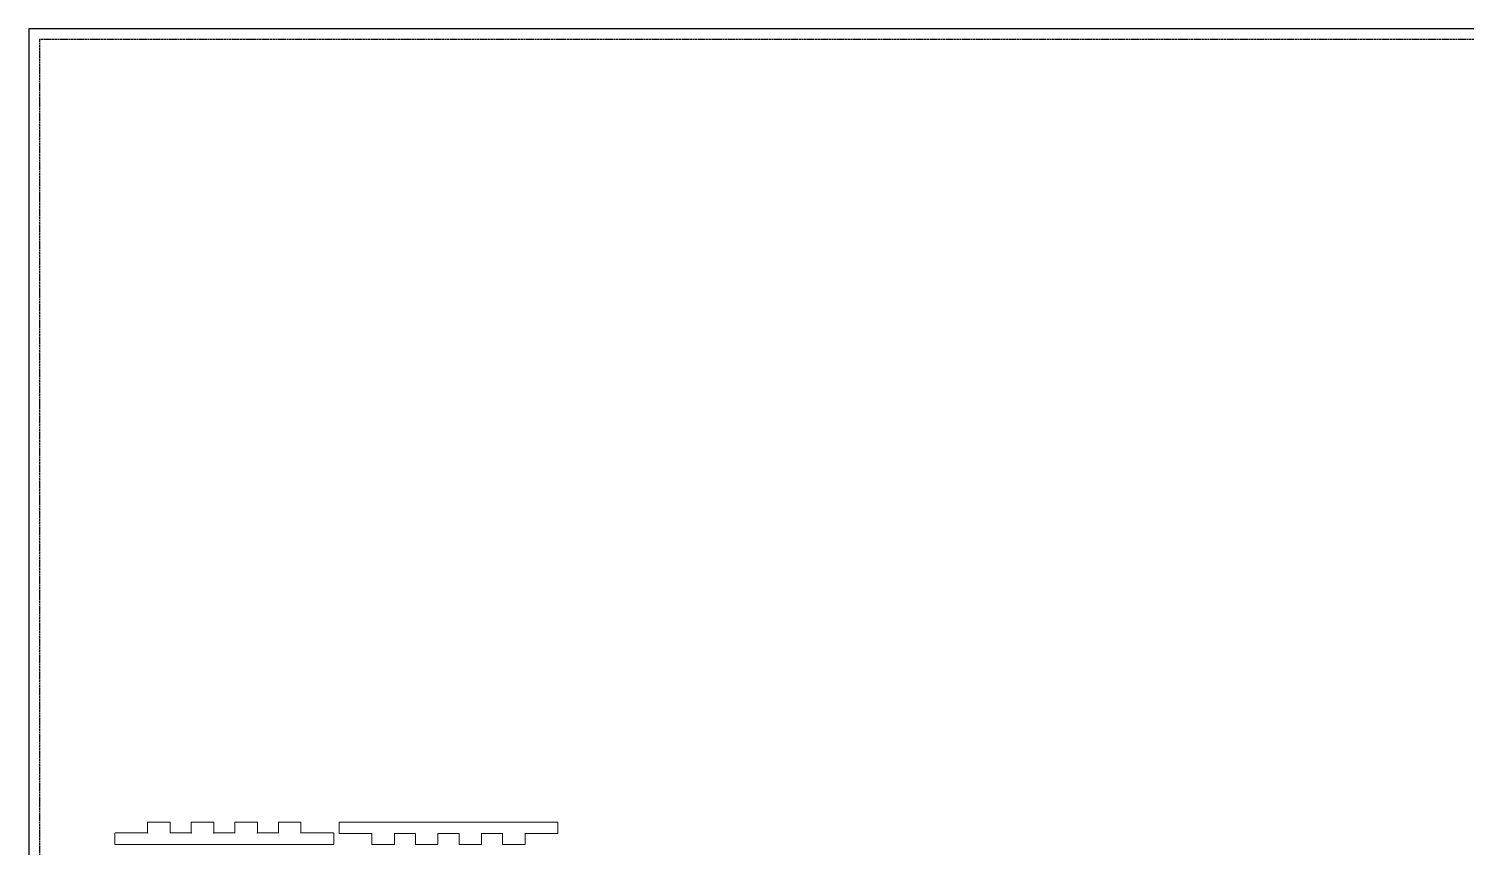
# Model space of a CAD drawing. Header units: millimetres. Extents: x 0 to 610, y 0 to 457.
# Drawn here: x 0 to 395.6, y 231.6 to 457 of the extents above; entities that cross this region are included whole.
import ezdxf

# ---------------------------------------------------------------- set-up
doc = ezdxf.new("R2010")
doc.units = ezdxf.units.MM
doc.header["$LTSCALE"] = 0.05
doc.linetypes.add('Dotted', pattern=[15, 12, -3])
doc.layers.get('0').update_dxf_attribs({"plot": 0})
doc.layers.add('CUT', color=1, linetype='Continuous', lineweight=0)

msp = doc.modelspace()

# ---------------------------------------------------------------- linework, layer by layer
msp.add_lwpolyline([(0, 0), (610, 0), (610, 457), (0, 457)], close=True)
at = {"linetype": 'Dotted'}
msp.add_lwpolyline([(3, 3), (607, 3), (607, 454), (3, 454)], close=True, dxfattribs=at)
at = {"layer": 'CUT'}
for p, q in [((32.75, 238.53), (32.72, 238.48)), ((32.72, 238.48), (32.72, 238.46)), ((32.72, 238.46), (32.72, 235.56)), ((32.8, 238.56), (32.75, 238.53)), ((32.82, 238.56), (32.8, 238.56)), ((38.82, 238.56), (32.82, 238.56)), ((38.84, 238.56), (38.82, 238.56)), ((38.89, 238.53), (38.84, 238.56)), ((38.92, 238.48), (38.89, 238.53)), ((38.92, 238.46), (38.92, 238.48)), ((38.92, 235.56), (38.92, 238.46)), ((44.75, 238.53), (44.72, 238.48)), ((44.72, 238.48), (44.72, 238.46)), ((44.72, 238.46), (44.72, 235.56)), ((44.8, 238.56), (44.75, 238.53)), ((44.82, 238.56), (44.8, 238.56)), ((50.82, 238.56), (44.82, 238.56)), ((50.84, 238.56), (50.82, 238.56)), ((50.89, 238.53), (50.84, 238.56)), ((50.92, 238.48), (50.89, 238.53)), ((50.92, 238.46), (50.92, 238.48)), ((50.92, 235.56), (50.92, 238.46)), ((56.75, 238.53), (56.72, 238.48)), ((56.72, 238.48), (56.72, 238.46)), ((56.72, 238.46), (56.72, 235.56)), ((56.8, 238.56), (56.75, 238.53)), ((56.82, 238.56), (56.8, 238.56)), ((62.82, 238.56), (56.82, 238.56)), ((62.84, 238.56), (62.82, 238.56)), ((62.89, 238.53), (62.84, 238.56)), ((62.92, 238.48), (62.89, 238.53)), ((62.92, 238.46), (62.92, 238.48)), ((62.92, 235.56), (62.92, 238.46)), ((68.75, 238.53), (68.72, 238.48)), ((68.72, 238.48), (68.72, 238.46)), ((68.72, 238.46), (68.72, 235.56)), ((68.8, 238.56), (68.75, 238.53)), ((68.82, 238.56), (68.8, 238.56)), ((74.82, 238.56), (68.82, 238.56)), ((74.84, 238.56), (74.82, 238.56)), ((74.89, 238.53), (74.84, 238.56)), ((74.92, 238.48), (74.89, 238.53)), ((74.92, 238.46), (74.92, 238.48)), ((74.92, 235.56), (74.92, 238.46)), ((85.45, 238.53), (85.42, 238.48)), ((85.42, 238.48), (85.42, 238.46)), ((85.42, 238.46), (85.42, 235.46)), ((85.5, 238.56), (85.45, 238.53)), ((85.52, 238.56), (85.5, 238.56)), ((145.52, 238.56), (85.52, 238.56)), ((145.54, 238.56), (145.52, 238.56)), ((145.59, 238.53), (145.54, 238.56)), ((145.62, 238.48), (145.59, 238.53)), ((145.62, 238.46), (145.62, 238.48)), ((145.62, 235.46), (145.62, 238.46)), ((23.75, 235.53), (23.72, 235.48)), ((23.72, 235.48), (23.72, 235.46)), ((23.72, 235.46), (23.72, 232.46)), ((23.8, 235.56), (23.75, 235.53)), ((23.82, 235.56), (23.8, 235.56)), ((32.72, 235.56), (23.82, 235.56)), ((32.72, 235.56), (32.72, 235.55)), ((32.73, 235.56), (32.72, 235.56)), ((32.72, 235.55), (32.74, 235.52)), ((32.76, 235.55), (32.73, 235.56)), ((32.74, 235.52), (32.76, 235.52)), ((32.76, 235.52), (32.76, 235.55)), ((38.91, 235.56), (38.88, 235.55)), ((38.88, 235.55), (38.88, 235.52)), ((38.88, 235.52), (38.91, 235.52)), ((38.92, 235.56), (38.91, 235.56)), ((38.91, 235.52), (38.92, 235.55)), ((44.72, 235.56), (38.92, 235.56)), ((38.92, 235.55), (38.92, 235.56)), ((44.72, 235.56), (44.72, 235.55)), ((44.73, 235.56), (44.72, 235.56)), ((44.72, 235.55), (44.74, 235.52)), ((44.76, 235.55), (44.73, 235.56)), ((44.74, 235.52), (44.76, 235.52)), ((44.76, 235.52), (44.76, 235.55)), ((50.91, 235.56), (50.88, 235.55)), ((50.88, 235.55), (50.88, 235.52)), ((50.88, 235.52), (50.91, 235.52)), ((50.92, 235.56), (50.91, 235.56)), ((50.91, 235.52), (50.92, 235.55)), ((56.72, 235.56), (50.92, 235.56)), ((50.92, 235.55), (50.92, 235.56)), ((56.72, 235.56), (56.72, 235.55)), ((56.73, 235.56), (56.72, 235.56)), ((56.72, 235.55), (56.74, 235.52)), ((56.76, 235.55), (56.73, 235.56)), ((56.74, 235.52), (56.76, 235.52)), ((56.76, 235.52), (56.76, 235.55)), ((62.91, 235.56), (62.88, 235.55)), ((62.88, 235.55), (62.88, 235.52)), ((62.88, 235.52), (62.91, 235.52)), ((62.92, 235.56), (62.91, 235.56)), ((62.91, 235.52), (62.92, 235.55)), ((68.72, 235.56), (62.92, 235.56)), ((62.92, 235.55), (62.92, 235.56)), ((68.72, 235.56), (68.72, 235.55)), ((68.73, 235.56), (68.72, 235.56)), ((68.72, 235.55), (68.74, 235.52)), ((68.76, 235.55), (68.73, 235.56)), ((68.74, 235.52), (68.76, 235.52)), ((68.76, 235.52), (68.76, 235.55)), ((74.91, 235.56), (74.88, 235.55)), ((74.88, 235.55), (74.88, 235.52)), ((74.88, 235.52), (74.91, 235.52)), ((74.92, 235.56), (74.91, 235.56)), ((74.91, 235.52), (74.92, 235.55)), ((83.82, 235.56), (74.92, 235.56)), ((74.92, 235.55), (74.92, 235.56)), ((83.84, 235.56), (83.82, 235.56)), ((83.89, 235.53), (83.84, 235.56)), ((83.92, 235.48), (83.89, 235.53)), ((83.92, 235.46), (83.92, 235.48)), ((83.92, 232.46), (83.92, 235.46)), ((85.42, 235.46), (85.42, 235.44)), ((85.42, 235.44), (85.45, 235.39)), ((85.45, 235.39), (85.5, 235.36)), ((85.5, 235.36), (85.52, 235.36)), ((85.52, 235.36), (94.42, 235.36)), ((85.52, 235.36), (85.52, 235.36)), ((94.44, 235.4), (94.42, 235.37)), ((94.42, 235.37), (94.42, 235.36)), ((94.42, 235.36), (94.43, 235.36)), ((94.42, 235.36), (94.42, 232.46)), ((94.43, 235.36), (94.46, 235.38)), ((94.46, 235.4), (94.44, 235.4)), ((94.46, 235.38), (94.46, 235.4)), ((100.61, 235.4), (100.58, 235.4)), ((100.58, 235.4), (100.58, 235.38)), ((100.58, 235.38), (100.61, 235.36)), ((100.62, 235.37), (100.61, 235.4)), ((100.61, 235.36), (100.62, 235.36)), ((100.62, 235.36), (100.62, 235.37)), ((100.62, 232.46), (100.62, 235.36)), ((100.62, 235.36), (106.42, 235.36)), ((106.44, 235.4), (106.42, 235.37)), ((106.42, 235.37), (106.42, 235.36)), ((106.42, 235.36), (106.43, 235.36)), ((106.42, 235.36), (106.42, 232.46)), ((106.43, 235.36), (106.46, 235.38)), ((106.46, 235.4), (106.44, 235.4)), ((106.46, 235.38), (106.46, 235.4)), ((112.61, 235.4), (112.58, 235.4)), ((112.58, 235.4), (112.58, 235.38)), ((112.58, 235.38), (112.61, 235.36)), ((112.62, 235.37), (112.61, 235.4)), ((112.61, 235.36), (112.62, 235.36)), ((112.62, 235.36), (112.62, 235.37)), ((112.62, 232.46), (112.62, 235.36)), ((112.62, 235.36), (118.42, 235.36)), ((118.44, 235.4), (118.42, 235.37)), ((118.42, 235.37), (118.42, 235.36)), ((118.42, 235.36), (118.43, 235.36)), ((118.42, 235.36), (118.42, 232.46)), ((118.43, 235.36), (118.46, 235.38)), ((118.46, 235.4), (118.44, 235.4)), ((118.46, 235.38), (118.46, 235.4)), ((124.61, 235.4), (124.58, 235.4)), ((124.58, 235.4), (124.58, 235.38)), ((124.58, 235.38), (124.61, 235.36)), ((124.62, 235.37), (124.61, 235.4)), ((124.61, 235.36), (124.62, 235.36)), ((124.62, 235.36), (124.62, 235.37)), ((124.62, 232.46), (124.62, 235.36)), ((124.62, 235.36), (130.42, 235.36)), ((130.44, 235.4), (130.42, 235.37)), ((130.42, 235.37), (130.42, 235.36)), ((130.42, 235.36), (130.43, 235.36)), ((130.42, 235.36), (130.42, 232.46)), ((130.43, 235.36), (130.46, 235.38)), ((130.46, 235.4), (130.44, 235.4)), ((130.46, 235.38), (130.46, 235.4)), ((136.59, 235.4), (136.58, 235.38)), ((136.58, 235.38), (136.61, 235.36)), ((136.61, 235.4), (136.59, 235.4)), ((136.62, 235.37), (136.61, 235.4)), ((136.61, 235.36), (136.62, 235.36)), ((136.62, 235.36), (136.62, 235.37)), ((136.62, 232.46), (136.62, 235.36)), ((136.62, 235.36), (145.52, 235.36)), ((145.52, 235.36), (145.54, 235.36)), ((145.54, 235.36), (145.59, 235.39)), ((145.59, 235.39), (145.62, 235.44)), ((145.62, 235.44), (145.62, 235.46)), ((23.72, 232.46), (23.72, 232.44)), ((23.72, 232.44), (23.75, 232.39)), ((23.75, 232.39), (23.8, 232.36)), ((23.8, 232.36), (23.82, 232.36)), ((23.82, 232.36), (83.82, 232.36)), ((23.82, 232.36), (23.82, 232.36)), ((83.82, 232.36), (83.84, 232.36)), ((83.84, 232.36), (83.89, 232.39)), ((83.89, 232.39), (83.92, 232.44)), ((83.92, 232.44), (83.92, 232.46)), ((94.42, 232.46), (94.42, 232.44)), ((94.42, 232.44), (94.45, 232.39)), ((94.45, 232.39), (94.5, 232.36)), ((94.5, 232.36), (94.52, 232.36)), ((94.52, 232.36), (100.52, 232.36)), ((100.52, 232.36), (100.54, 232.36)), ((100.54, 232.36), (100.59, 232.39)), ((100.59, 232.39), (100.62, 232.44)), ((100.62, 232.44), (100.62, 232.46)), ((106.42, 232.46), (106.42, 232.44)), ((106.42, 232.44), (106.45, 232.39)), ((106.45, 232.39), (106.51, 232.36)), ((106.51, 232.36), (106.52, 232.36)), ((106.52, 232.36), (112.52, 232.36)), ((112.52, 232.36), (112.54, 232.36)), ((112.54, 232.36), (112.59, 232.39)), ((112.59, 232.39), (112.62, 232.44)), ((112.62, 232.44), (112.62, 232.46)), ((118.42, 232.46), (118.42, 232.44)), ((118.42, 232.44), (118.45, 232.39)), ((118.45, 232.39), (118.5, 232.36)), ((118.5, 232.36), (118.52, 232.36)), ((118.52, 232.36), (124.52, 232.36)), ((124.52, 232.36), (124.54, 232.36)), ((124.54, 232.36), (124.59, 232.39)), ((124.59, 232.39), (124.62, 232.44)), ((124.62, 232.44), (124.62, 232.46)), ((130.42, 232.46), (130.42, 232.44)), ((130.42, 232.44), (130.45, 232.39)), ((130.45, 232.39), (130.5, 232.36)), ((130.5, 232.36), (130.52, 232.36)), ((130.52, 232.36), (136.52, 232.36)), ((136.52, 232.36), (136.54, 232.36)), ((136.54, 232.36), (136.59, 232.39)), ((136.59, 232.39), (136.62, 232.44)), ((136.62, 232.44), (136.62, 232.46))]:
    msp.add_line(p, q, dxfattribs=at)

doc.saveas('drawing.dxf')
